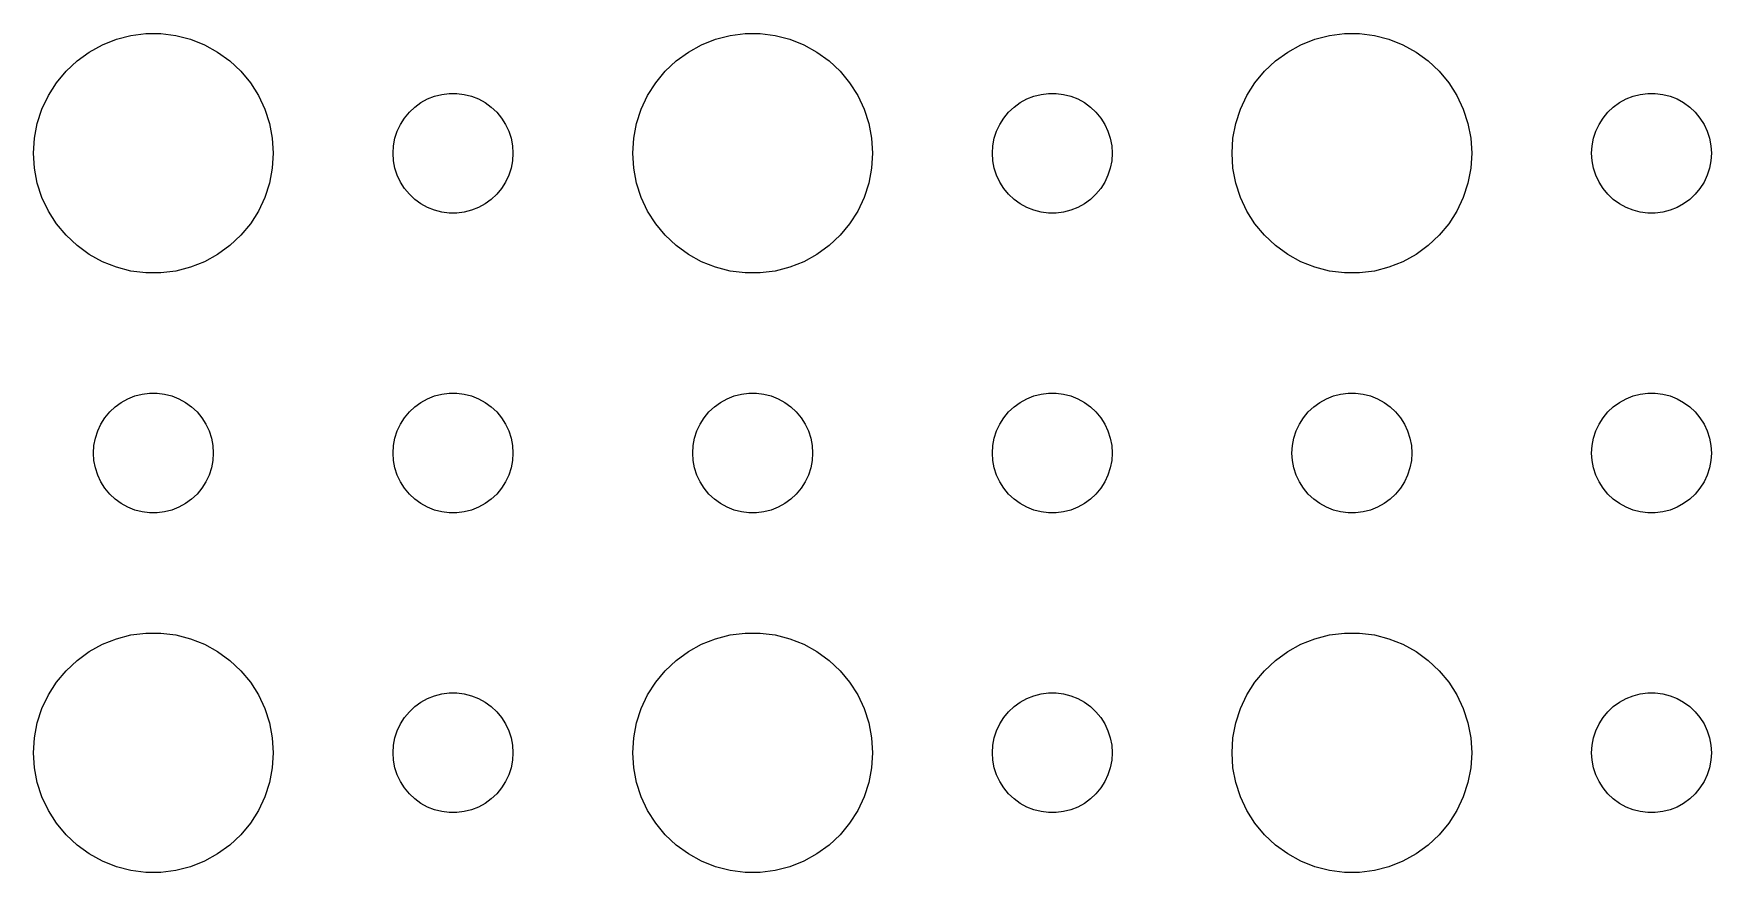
# Model space of a CAD drawing. Header units: metres. Extents: x -142 to 142, y -142 to 142.
# Drawn here: x 57 to 99, y -77.99 to -57.01 of the extents above; entities that cross this region are included whole.
import ezdxf

# ---------------------------------------------------------------- set-up
doc = ezdxf.new("R2010")
doc.units = ezdxf.units.M

msp = doc.modelspace()

# ---------------------------------------------------------------- linework, layer by layer
for p, q in [((59.0729, -57.1468), (59.4379, -57.0531)), ((59.4379, -57.0531), (59.8116, -57.0059)), ((59.8116, -57.0059), (60.1884, -57.0059)), ((60.1884, -57.0059), (60.5621, -57.0531)), ((60.5621, -57.0531), (60.927, -57.1468)), ((74.073, -57.1468), (74.4379, -57.0531)), ((74.4379, -57.0531), (74.8116, -57.0059)), ((74.8116, -57.0059), (75.1884, -57.0059)), ((75.1884, -57.0059), (75.5621, -57.0531)), ((75.5621, -57.0531), (75.927, -57.1468)), ((89.073, -57.1468), (89.4379, -57.0531)), ((89.4379, -57.0531), (89.8116, -57.0059)), ((89.8116, -57.0059), (90.1884, -57.0059)), ((90.1884, -57.0059), (90.5621, -57.0531)), ((90.5621, -57.0531), (90.927, -57.1468)), ((58.0877, -57.6885), (58.3925, -57.467)), ((58.3925, -57.467), (58.7227, -57.2855)), ((58.7227, -57.2855), (59.0729, -57.1468)), ((60.927, -57.1468), (61.2773, -57.2855)), ((61.2773, -57.2855), (61.6075, -57.467)), ((61.6075, -57.467), (61.9123, -57.6885)), ((73.0877, -57.6885), (73.3925, -57.467)), ((73.3925, -57.467), (73.7227, -57.2855)), ((73.7227, -57.2855), (74.073, -57.1468)), ((75.927, -57.1468), (76.2773, -57.2855)), ((76.2773, -57.2855), (76.6075, -57.467)), ((76.6075, -57.467), (76.9123, -57.6885)), ((88.0877, -57.6885), (88.3925, -57.467)), ((88.3925, -57.467), (88.7227, -57.2855)), ((88.7227, -57.2855), (89.073, -57.1468)), ((90.927, -57.1468), (91.2773, -57.2855)), ((91.2773, -57.2855), (91.6075, -57.467)), ((91.6075, -57.467), (91.9123, -57.6885)), ((57.5729, -58.2366), (57.8131, -57.9464)), ((57.8131, -57.9464), (58.0877, -57.6885)), ((61.9123, -57.6885), (62.1869, -57.9464)), ((62.1869, -57.9464), (62.427, -58.2366)), ((72.573, -58.2366), (72.8131, -57.9464)), ((72.8131, -57.9464), (73.0877, -57.6885)), ((76.9123, -57.6885), (77.1869, -57.9464)), ((77.1869, -57.9464), (77.427, -58.2366)), ((87.573, -58.2366), (87.8131, -57.9464)), ((87.8131, -57.9464), (88.0877, -57.6885)), ((91.9123, -57.6885), (92.1869, -57.9464)), ((92.1869, -57.9464), (92.427, -58.2366)), ((57.3711, -58.5547), (57.5729, -58.2366)), ((62.427, -58.2366), (62.6289, -58.5547)), ((72.3711, -58.5547), (72.573, -58.2366)), ((77.427, -58.2366), (77.6289, -58.5547)), ((87.3711, -58.5547), (87.573, -58.2366)), ((92.427, -58.2366), (92.6289, -58.5547)), ((57.2107, -58.8956), (57.3711, -58.5547)), ((62.6289, -58.5547), (62.7893, -58.8956)), ((66.5439, -58.8442), (66.6963, -58.7335)), ((66.6963, -58.7335), (66.8613, -58.6428)), ((66.8613, -58.6428), (67.0365, -58.5734)), ((67.0365, -58.5734), (67.2189, -58.5266)), ((67.2189, -58.5266), (67.4058, -58.503)), ((67.4058, -58.503), (67.5942, -58.503)), ((67.5942, -58.503), (67.7811, -58.5266)), ((67.7811, -58.5266), (67.9635, -58.5734)), ((67.9635, -58.5734), (68.1387, -58.6428)), ((68.1387, -58.6428), (68.3037, -58.7335)), ((68.3037, -58.7335), (68.4561, -58.8442)), ((72.2107, -58.8956), (72.3711, -58.5547)), ((77.6289, -58.5547), (77.7893, -58.8956)), ((81.5439, -58.8442), (81.6963, -58.7335)), ((81.6963, -58.7335), (81.8613, -58.6428)), ((81.8613, -58.6428), (82.0365, -58.5734)), ((82.0365, -58.5734), (82.2189, -58.5266)), ((82.2189, -58.5266), (82.4058, -58.503)), ((82.4058, -58.503), (82.5942, -58.503)), ((82.5942, -58.503), (82.7811, -58.5266)), ((82.7811, -58.5266), (82.9635, -58.5734)), ((82.9635, -58.5734), (83.1387, -58.6428)), ((83.1387, -58.6428), (83.3037, -58.7335)), ((83.3037, -58.7335), (83.4561, -58.8442)), ((87.2107, -58.8956), (87.3711, -58.5547)), ((92.6289, -58.5547), (92.7893, -58.8956)), ((96.5439, -58.8442), (96.6963, -58.7335)), ((96.6963, -58.7335), (96.8613, -58.6428)), ((96.8613, -58.6428), (97.0365, -58.5734)), ((97.0365, -58.5734), (97.2189, -58.5266)), ((97.2189, -58.5266), (97.4058, -58.503)), ((97.4058, -58.503), (97.5942, -58.503)), ((97.5942, -58.503), (97.7811, -58.5266)), ((97.7811, -58.5266), (97.9635, -58.5734)), ((97.9635, -58.5734), (98.1387, -58.6428)), ((98.1387, -58.6428), (98.3037, -58.7335)), ((98.3037, -58.7335), (98.4561, -58.8442)), ((57.0942, -59.2539), (57.2107, -58.8956)), ((62.7893, -58.8956), (62.9057, -59.2539)), ((66.1855, -59.2774), (66.2865, -59.1183)), ((66.2865, -59.1183), (66.4065, -58.9732)), ((66.4065, -58.9732), (66.5439, -58.8442)), ((68.4561, -58.8442), (68.5934, -58.9732)), ((68.5934, -58.9732), (68.7135, -59.1183)), ((68.7135, -59.1183), (68.8145, -59.2774)), ((72.0943, -59.2539), (72.2107, -58.8956)), ((77.7893, -58.8956), (77.9057, -59.2539)), ((81.1855, -59.2774), (81.2865, -59.1183)), ((81.2865, -59.1183), (81.4065, -58.9732)), ((81.4065, -58.9732), (81.5439, -58.8442)), ((83.4561, -58.8442), (83.5934, -58.9732)), ((83.5934, -58.9732), (83.7135, -59.1183)), ((83.7135, -59.1183), (83.8145, -59.2774)), ((87.0943, -59.2539), (87.2107, -58.8956)), ((92.7893, -58.8956), (92.9057, -59.2539)), ((96.1855, -59.2774), (96.2865, -59.1183)), ((96.2865, -59.1183), (96.4065, -58.9732)), ((96.4065, -58.9732), (96.5439, -58.8442)), ((98.4561, -58.8442), (98.5934, -58.9732)), ((98.5934, -58.9732), (98.7135, -59.1183)), ((98.7135, -59.1183), (98.8145, -59.2774)), ((57, -60), (57.0237, -59.624)), ((57.0237, -59.624), (57.0942, -59.2539)), ((62.9057, -59.2539), (62.9763, -59.624)), ((62.9763, -59.624), (63, -60)), ((66.0118, -59.812), (66.0471, -59.627)), ((66.0471, -59.627), (66.1053, -59.4478)), ((66.1053, -59.4478), (66.1855, -59.2774)), ((68.8145, -59.2774), (68.8947, -59.4478)), ((68.8947, -59.4478), (68.9529, -59.627)), ((68.9529, -59.627), (68.9882, -59.812)), ((72, -60), (72.0237, -59.624)), ((72.0237, -59.624), (72.0943, -59.2539)), ((77.9057, -59.2539), (77.9763, -59.624)), ((77.9763, -59.624), (78, -60)), ((81.0118, -59.812), (81.0471, -59.627)), ((81.0471, -59.627), (81.1053, -59.4478)), ((81.1053, -59.4478), (81.1855, -59.2774)), ((83.8145, -59.2774), (83.8947, -59.4478)), ((83.8947, -59.4478), (83.9529, -59.627)), ((83.9529, -59.627), (83.9882, -59.812)), ((87, -60), (87.0237, -59.624)), ((87.0237, -59.624), (87.0943, -59.2539)), ((92.9057, -59.2539), (92.9763, -59.624)), ((92.9763, -59.624), (93, -60)), ((96.0118, -59.812), (96.0471, -59.627)), ((96.0471, -59.627), (96.1053, -59.4478)), ((96.1053, -59.4478), (96.1855, -59.2774)), ((98.8145, -59.2774), (98.8947, -59.4478)), ((98.8947, -59.4478), (98.9529, -59.627)), ((98.9529, -59.627), (98.9882, -59.812)), ((57.0237, -60.376), (57, -60)), ((63, -60), (62.9763, -60.376)), ((66, -60), (66.0118, -59.812)), ((66.0118, -60.188), (66, -60)), ((68.9882, -59.812), (69, -60)), ((69, -60), (68.9882, -60.188)), ((72.0237, -60.376), (72, -60)), ((78, -60), (77.9763, -60.376)), ((81, -60), (81.0118, -59.812)), ((81.0118, -60.188), (81, -60)), ((83.9882, -59.812), (84, -60)), ((84, -60), (83.9882, -60.188)), ((87.0237, -60.376), (87, -60)), ((93, -60), (92.9763, -60.376)), ((96, -60), (96.0118, -59.812)), ((96.0118, -60.188), (96, -60)), ((98.9882, -59.812), (99, -60)), ((99, -60), (98.9882, -60.188)), ((57.0942, -60.7461), (57.0237, -60.376)), ((62.9763, -60.376), (62.9057, -60.7461)), ((66.0471, -60.373), (66.0118, -60.188)), ((66.1053, -60.5522), (66.0471, -60.373)), ((68.9529, -60.373), (68.8947, -60.5522)), ((68.9882, -60.188), (68.9529, -60.373)), ((72.0943, -60.7461), (72.0237, -60.376)), ((77.9763, -60.376), (77.9057, -60.7461)), ((81.0471, -60.373), (81.0118, -60.188)), ((81.1053, -60.5522), (81.0471, -60.373)), ((83.9529, -60.373), (83.8947, -60.5522)), ((83.9882, -60.188), (83.9529, -60.373)), ((87.0943, -60.7461), (87.0237, -60.376)), ((92.9763, -60.376), (92.9057, -60.7461)), ((96.0471, -60.373), (96.0118, -60.188)), ((96.1053, -60.5522), (96.0471, -60.373)), ((98.9529, -60.373), (98.8947, -60.5522)), ((98.9882, -60.188), (98.9529, -60.373)), ((57.2107, -61.1044), (57.0942, -60.7461)), ((62.9057, -60.7461), (62.7893, -61.1044)), ((66.1855, -60.7226), (66.1053, -60.5522)), ((66.2865, -60.8817), (66.1855, -60.7226)), ((66.4065, -61.0268), (66.2865, -60.8817)), ((68.7135, -60.8817), (68.5934, -61.0268)), ((68.8145, -60.7226), (68.7135, -60.8817)), ((68.8947, -60.5522), (68.8145, -60.7226)), ((72.2107, -61.1044), (72.0943, -60.7461)), ((77.9057, -60.7461), (77.7893, -61.1044)), ((81.1855, -60.7226), (81.1053, -60.5522)), ((81.2865, -60.8817), (81.1855, -60.7226)), ((81.4065, -61.0268), (81.2865, -60.8817)), ((83.7135, -60.8817), (83.5934, -61.0268)), ((83.8145, -60.7226), (83.7135, -60.8817)), ((83.8947, -60.5522), (83.8145, -60.7226)), ((87.2107, -61.1044), (87.0943, -60.7461)), ((92.9057, -60.7461), (92.7893, -61.1044)), ((96.1855, -60.7226), (96.1053, -60.5522)), ((96.2865, -60.8817), (96.1855, -60.7226)), ((96.4065, -61.0268), (96.2865, -60.8817)), ((98.7135, -60.8817), (98.5934, -61.0268)), ((98.8145, -60.7226), (98.7135, -60.8817)), ((98.8947, -60.5522), (98.8145, -60.7226)), ((57.3711, -61.4453), (57.2107, -61.1044)), ((62.7893, -61.1044), (62.6289, -61.4453)), ((66.5439, -61.1558), (66.4065, -61.0268)), ((66.6963, -61.2665), (66.5439, -61.1558)), ((66.8613, -61.3572), (66.6963, -61.2665)), ((68.3037, -61.2665), (68.1387, -61.3572)), ((68.4561, -61.1558), (68.3037, -61.2665)), ((68.5934, -61.0268), (68.4561, -61.1558)), ((72.3711, -61.4453), (72.2107, -61.1044)), ((77.7893, -61.1044), (77.6289, -61.4453)), ((81.5439, -61.1558), (81.4065, -61.0268)), ((81.6963, -61.2665), (81.5439, -61.1558)), ((81.8613, -61.3572), (81.6963, -61.2665)), ((83.3037, -61.2665), (83.1387, -61.3572)), ((83.4561, -61.1558), (83.3037, -61.2665)), ((83.5934, -61.0268), (83.4561, -61.1558)), ((87.3711, -61.4453), (87.2107, -61.1044)), ((92.7893, -61.1044), (92.6289, -61.4453)), ((96.5439, -61.1558), (96.4065, -61.0268)), ((96.6963, -61.2665), (96.5439, -61.1558)), ((96.8613, -61.3572), (96.6963, -61.2665)), ((98.3037, -61.2665), (98.1387, -61.3572)), ((98.4561, -61.1558), (98.3037, -61.2665)), ((98.5934, -61.0268), (98.4561, -61.1558)), ((57.5729, -61.7634), (57.3711, -61.4453)), ((62.6289, -61.4453), (62.427, -61.7634)), ((67.0365, -61.4266), (66.8613, -61.3572)), ((67.2189, -61.4734), (67.0365, -61.4266)), ((67.4058, -61.497), (67.2189, -61.4734)), ((67.5942, -61.497), (67.4058, -61.497)), ((67.7811, -61.4734), (67.5942, -61.497)), ((67.9635, -61.4266), (67.7811, -61.4734)), ((68.1387, -61.3572), (67.9635, -61.4266)), ((72.573, -61.7634), (72.3711, -61.4453)), ((77.6289, -61.4453), (77.427, -61.7634)), ((82.0365, -61.4266), (81.8613, -61.3572)), ((82.2189, -61.4734), (82.0365, -61.4266)), ((82.4058, -61.497), (82.2189, -61.4734)), ((82.5942, -61.497), (82.4058, -61.497)), ((82.7811, -61.4734), (82.5942, -61.497)), ((82.9635, -61.4266), (82.7811, -61.4734)), ((83.1387, -61.3572), (82.9635, -61.4266)), ((87.573, -61.7634), (87.3711, -61.4453)), ((92.6289, -61.4453), (92.427, -61.7634)), ((97.0365, -61.4266), (96.8613, -61.3572)), ((97.2189, -61.4734), (97.0365, -61.4266)), ((97.4058, -61.497), (97.2189, -61.4734)), ((97.5942, -61.497), (97.4058, -61.497)), ((97.7811, -61.4734), (97.5942, -61.497)), ((97.9635, -61.4266), (97.7811, -61.4734)), ((98.1387, -61.3572), (97.9635, -61.4266)), ((57.8131, -62.0536), (57.5729, -61.7634)), ((58.0877, -62.3115), (57.8131, -62.0536)), ((62.1869, -62.0536), (61.9123, -62.3115)), ((62.427, -61.7634), (62.1869, -62.0536)), ((72.8131, -62.0536), (72.573, -61.7634)), ((73.0877, -62.3115), (72.8131, -62.0536)), ((77.1869, -62.0536), (76.9123, -62.3115)), ((77.427, -61.7634), (77.1869, -62.0536)), ((87.8131, -62.0536), (87.573, -61.7634)), ((88.0877, -62.3115), (87.8131, -62.0536)), ((92.1869, -62.0536), (91.9123, -62.3115)), ((92.427, -61.7634), (92.1869, -62.0536)), ((58.3925, -62.533), (58.0877, -62.3115)), ((58.7227, -62.7145), (58.3925, -62.533)), ((61.6075, -62.533), (61.2773, -62.7145)), ((61.9123, -62.3115), (61.6075, -62.533)), ((73.3925, -62.533), (73.0877, -62.3115)), ((73.7227, -62.7145), (73.3925, -62.533)), ((76.6075, -62.533), (76.2773, -62.7145)), ((76.9123, -62.3115), (76.6075, -62.533)), ((88.3925, -62.533), (88.0877, -62.3115)), ((88.7227, -62.7145), (88.3925, -62.533)), ((91.6075, -62.533), (91.2773, -62.7145)), ((91.9123, -62.3115), (91.6075, -62.533)), ((59.0729, -62.8532), (58.7227, -62.7145)), ((59.4379, -62.9469), (59.0729, -62.8532)), ((59.8116, -62.9941), (59.4379, -62.9469)), ((60.1884, -62.9941), (59.8116, -62.9941)), ((60.5621, -62.9469), (60.1884, -62.9941)), ((60.927, -62.8532), (60.5621, -62.9469)), ((61.2773, -62.7145), (60.927, -62.8532)), ((74.073, -62.8532), (73.7227, -62.7145)), ((74.4379, -62.9469), (74.073, -62.8532)), ((74.8116, -62.9941), (74.4379, -62.9469)), ((75.1884, -62.9941), (74.8116, -62.9941)), ((75.5621, -62.9469), (75.1884, -62.9941)), ((75.927, -62.8532), (75.5621, -62.9469)), ((76.2773, -62.7145), (75.927, -62.8532)), ((89.073, -62.8532), (88.7227, -62.7145)), ((89.4379, -62.9469), (89.073, -62.8532)), ((89.8116, -62.9941), (89.4379, -62.9469)), ((90.1884, -62.9941), (89.8116, -62.9941)), ((90.5621, -62.9469), (90.1884, -62.9941)), ((90.927, -62.8532), (90.5621, -62.9469)), ((91.2773, -62.7145), (90.927, -62.8532)), ((58.9065, -66.4732), (59.0439, -66.3442)), ((59.0439, -66.3442), (59.1963, -66.2335)), ((59.1963, -66.2335), (59.3613, -66.1428)), ((59.3613, -66.1428), (59.5365, -66.0734)), ((59.5365, -66.0734), (59.7189, -66.0266)), ((59.7189, -66.0266), (59.9058, -66.003)), ((59.9058, -66.003), (60.0942, -66.003)), ((60.0942, -66.003), (60.2811, -66.0266)), ((60.2811, -66.0266), (60.4635, -66.0734)), ((60.4635, -66.0734), (60.6387, -66.1428)), ((60.6387, -66.1428), (60.8037, -66.2335)), ((60.8037, -66.2335), (60.9561, -66.3442)), ((60.9561, -66.3442), (61.0934, -66.4732)), ((66.4065, -66.4732), (66.5439, -66.3442)), ((66.5439, -66.3442), (66.6963, -66.2335)), ((66.6963, -66.2335), (66.8613, -66.1428)), ((66.8613, -66.1428), (67.0365, -66.0734)), ((67.0365, -66.0734), (67.2189, -66.0266)), ((67.2189, -66.0266), (67.4058, -66.003)), ((67.4058, -66.003), (67.5942, -66.003)), ((67.5942, -66.003), (67.7811, -66.0266)), ((67.7811, -66.0266), (67.9635, -66.0734)), ((67.9635, -66.0734), (68.1387, -66.1428)), ((68.1387, -66.1428), (68.3037, -66.2335)), ((68.3037, -66.2335), (68.4561, -66.3442)), ((68.4561, -66.3442), (68.5934, -66.4732)), ((73.9065, -66.4732), (74.0439, -66.3442)), ((74.0439, -66.3442), (74.1963, -66.2335)), ((74.1963, -66.2335), (74.3613, -66.1428)), ((74.3613, -66.1428), (74.5365, -66.0734)), ((74.5365, -66.0734), (74.7189, -66.0266)), ((74.7189, -66.0266), (74.9058, -66.003)), ((74.9058, -66.003), (75.0942, -66.003)), ((75.0942, -66.003), (75.2811, -66.0266)), ((75.2811, -66.0266), (75.4635, -66.0734)), ((75.4635, -66.0734), (75.6387, -66.1428)), ((75.6387, -66.1428), (75.8037, -66.2335)), ((75.8037, -66.2335), (75.9561, -66.3442)), ((75.9561, -66.3442), (76.0934, -66.4732)), ((81.4065, -66.4732), (81.5439, -66.3442)), ((81.5439, -66.3442), (81.6963, -66.2335)), ((81.6963, -66.2335), (81.8613, -66.1428)), ((81.8613, -66.1428), (82.0365, -66.0734)), ((82.0365, -66.0734), (82.2189, -66.0266)), ((82.2189, -66.0266), (82.4058, -66.003)), ((82.4058, -66.003), (82.5942, -66.003)), ((82.5942, -66.003), (82.7811, -66.0266)), ((82.7811, -66.0266), (82.9635, -66.0734)), ((82.9635, -66.0734), (83.1387, -66.1428)), ((83.1387, -66.1428), (83.3037, -66.2335)), ((83.3037, -66.2335), (83.4561, -66.3442)), ((83.4561, -66.3442), (83.5934, -66.4732)), ((88.9065, -66.4732), (89.0439, -66.3442)), ((89.0439, -66.3442), (89.1963, -66.2335)), ((89.1963, -66.2335), (89.3613, -66.1428)), ((89.3613, -66.1428), (89.5365, -66.0734)), ((89.5365, -66.0734), (89.7189, -66.0266)), ((89.7189, -66.0266), (89.9058, -66.003)), ((89.9058, -66.003), (90.0942, -66.003)), ((90.0942, -66.003), (90.2811, -66.0266)), ((90.2811, -66.0266), (90.4635, -66.0734)), ((90.4635, -66.0734), (90.6387, -66.1428)), ((90.6387, -66.1428), (90.8037, -66.2335)), ((90.8037, -66.2335), (90.9561, -66.3442)), ((90.9561, -66.3442), (91.0934, -66.4732)), ((96.4065, -66.4732), (96.5439, -66.3442)), ((96.5439, -66.3442), (96.6963, -66.2335)), ((96.6963, -66.2335), (96.8613, -66.1428)), ((96.8613, -66.1428), (97.0365, -66.0734)), ((97.0365, -66.0734), (97.2189, -66.0266)), ((97.2189, -66.0266), (97.4058, -66.003)), ((97.4058, -66.003), (97.5942, -66.003)), ((97.5942, -66.003), (97.7811, -66.0266)), ((97.7811, -66.0266), (97.9635, -66.0734)), ((97.9635, -66.0734), (98.1387, -66.1428)), ((98.1387, -66.1428), (98.3037, -66.2335)), ((98.3037, -66.2335), (98.4561, -66.3442)), ((98.4561, -66.3442), (98.5934, -66.4732)), ((58.6053, -66.9478), (58.6855, -66.7774)), ((58.6855, -66.7774), (58.7865, -66.6183)), ((58.7865, -66.6183), (58.9065, -66.4732)), ((61.0934, -66.4732), (61.2135, -66.6183)), ((61.2135, -66.6183), (61.3145, -66.7774)), ((61.3145, -66.7774), (61.3947, -66.9478)), ((66.1053, -66.9478), (66.1855, -66.7774)), ((66.1855, -66.7774), (66.2865, -66.6183)), ((66.2865, -66.6183), (66.4065, -66.4732)), ((68.5934, -66.4732), (68.7135, -66.6183)), ((68.7135, -66.6183), (68.8145, -66.7774)), ((68.8145, -66.7774), (68.8947, -66.9478)), ((73.6053, -66.9478), (73.6855, -66.7774)), ((73.6855, -66.7774), (73.7865, -66.6183)), ((73.7865, -66.6183), (73.9065, -66.4732)), ((76.0934, -66.4732), (76.2135, -66.6183)), ((76.2135, -66.6183), (76.3145, -66.7774)), ((76.3145, -66.7774), (76.3947, -66.9478)), ((81.1053, -66.9478), (81.1855, -66.7774)), ((81.1855, -66.7774), (81.2865, -66.6183)), ((81.2865, -66.6183), (81.4065, -66.4732)), ((83.5934, -66.4732), (83.7135, -66.6183)), ((83.7135, -66.6183), (83.8145, -66.7774)), ((83.8145, -66.7774), (83.8947, -66.9478)), ((88.6053, -66.9478), (88.6855, -66.7774)), ((88.6855, -66.7774), (88.7865, -66.6183)), ((88.7865, -66.6183), (88.9065, -66.4732)), ((91.0934, -66.4732), (91.2135, -66.6183)), ((91.2135, -66.6183), (91.3145, -66.7774)), ((91.3145, -66.7774), (91.3947, -66.9478)), ((96.1053, -66.9478), (96.1855, -66.7774)), ((96.1855, -66.7774), (96.2865, -66.6183)), ((96.2865, -66.6183), (96.4065, -66.4732)), ((98.5934, -66.4732), (98.7135, -66.6183)), ((98.7135, -66.6183), (98.8145, -66.7774)), ((98.8145, -66.7774), (98.8947, -66.9478)), ((58.5118, -67.312), (58.5471, -67.127)), ((58.5471, -67.127), (58.6053, -66.9478)), ((61.3947, -66.9478), (61.4529, -67.127)), ((61.4529, -67.127), (61.4882, -67.312)), ((66.0118, -67.312), (66.0471, -67.127)), ((66.0471, -67.127), (66.1053, -66.9478)), ((68.8947, -66.9478), (68.9529, -67.127)), ((68.9529, -67.127), (68.9882, -67.312)), ((73.5118, -67.312), (73.5471, -67.127)), ((73.5471, -67.127), (73.6053, -66.9478)), ((76.3947, -66.9478), (76.4529, -67.127)), ((76.4529, -67.127), (76.4882, -67.312)), ((81.0118, -67.312), (81.0471, -67.127)), ((81.0471, -67.127), (81.1053, -66.9478)), ((83.8947, -66.9478), (83.9529, -67.127)), ((83.9529, -67.127), (83.9882, -67.312)), ((88.5118, -67.312), (88.5471, -67.127)), ((88.5471, -67.127), (88.6053, -66.9478)), ((91.3947, -66.9478), (91.4529, -67.127)), ((91.4529, -67.127), (91.4882, -67.312)), ((96.0118, -67.312), (96.0471, -67.127)), ((96.0471, -67.127), (96.1053, -66.9478)), ((98.8947, -66.9478), (98.9529, -67.127)), ((98.9529, -67.127), (98.9882, -67.312)), ((58.5, -67.5), (58.5118, -67.312)), ((58.5118, -67.688), (58.5, -67.5)), ((61.4882, -67.312), (61.5, -67.5)), ((61.5, -67.5), (61.4882, -67.688)), ((66, -67.5), (66.0118, -67.312)), ((66.0118, -67.688), (66, -67.5)), ((68.9882, -67.312), (69, -67.5)), ((69, -67.5), (68.9882, -67.688)), ((73.5, -67.5), (73.5118, -67.312)), ((73.5118, -67.688), (73.5, -67.5)), ((76.4882, -67.312), (76.5, -67.5)), ((76.5, -67.5), (76.4882, -67.688)), ((81, -67.5), (81.0118, -67.312)), ((81.0118, -67.688), (81, -67.5)), ((83.9882, -67.312), (84, -67.5)), ((84, -67.5), (83.9882, -67.688)), ((88.5, -67.5), (88.5118, -67.312)), ((88.5118, -67.688), (88.5, -67.5)), ((91.4882, -67.312), (91.5, -67.5)), ((91.5, -67.5), (91.4882, -67.688)), ((96, -67.5), (96.0118, -67.312)), ((96.0118, -67.688), (96, -67.5)), ((98.9882, -67.312), (99, -67.5)), ((99, -67.5), (98.9882, -67.688)), ((58.5471, -67.873), (58.5118, -67.688)), ((58.6053, -68.0522), (58.5471, -67.873)), ((61.4529, -67.873), (61.3947, -68.0522)), ((61.4882, -67.688), (61.4529, -67.873)), ((66.0471, -67.873), (66.0118, -67.688)), ((66.1053, -68.0522), (66.0471, -67.873)), ((68.9529, -67.873), (68.8947, -68.0522)), ((68.9882, -67.688), (68.9529, -67.873)), ((73.5471, -67.873), (73.5118, -67.688)), ((73.6053, -68.0522), (73.5471, -67.873)), ((76.4529, -67.873), (76.3947, -68.0522)), ((76.4882, -67.688), (76.4529, -67.873)), ((81.0471, -67.873), (81.0118, -67.688)), ((81.1053, -68.0522), (81.0471, -67.873)), ((83.9529, -67.873), (83.8947, -68.0522)), ((83.9882, -67.688), (83.9529, -67.873)), ((88.5471, -67.873), (88.5118, -67.688)), ((88.6053, -68.0522), (88.5471, -67.873)), ((91.4529, -67.873), (91.3947, -68.0522)), ((91.4882, -67.688), (91.4529, -67.873)), ((96.0471, -67.873), (96.0118, -67.688)), ((96.1053, -68.0522), (96.0471, -67.873)), ((98.9529, -67.873), (98.8947, -68.0522)), ((98.9882, -67.688), (98.9529, -67.873)), ((58.6855, -68.2226), (58.6053, -68.0522)), ((58.7865, -68.3817), (58.6855, -68.2226)), ((58.9065, -68.5268), (58.7865, -68.3817)), ((61.2135, -68.3817), (61.0934, -68.5268)), ((61.3145, -68.2226), (61.2135, -68.3817)), ((61.3947, -68.0522), (61.3145, -68.2226)), ((66.1855, -68.2226), (66.1053, -68.0522)), ((66.2865, -68.3817), (66.1855, -68.2226)), ((66.4065, -68.5268), (66.2865, -68.3817)), ((68.7135, -68.3817), (68.5934, -68.5268)), ((68.8145, -68.2226), (68.7135, -68.3817)), ((68.8947, -68.0522), (68.8145, -68.2226)), ((73.6855, -68.2226), (73.6053, -68.0522)), ((73.7865, -68.3817), (73.6855, -68.2226)), ((73.9065, -68.5268), (73.7865, -68.3817)), ((76.2135, -68.3817), (76.0934, -68.5268)), ((76.3145, -68.2226), (76.2135, -68.3817)), ((76.3947, -68.0522), (76.3145, -68.2226)), ((81.1855, -68.2226), (81.1053, -68.0522)), ((81.2865, -68.3817), (81.1855, -68.2226)), ((81.4065, -68.5268), (81.2865, -68.3817)), ((83.7135, -68.3817), (83.5934, -68.5268)), ((83.8145, -68.2226), (83.7135, -68.3817)), ((83.8947, -68.0522), (83.8145, -68.2226)), ((88.6855, -68.2226), (88.6053, -68.0522)), ((88.7865, -68.3817), (88.6855, -68.2226)), ((88.9065, -68.5268), (88.7865, -68.3817)), ((91.2135, -68.3817), (91.0934, -68.5268)), ((91.3145, -68.2226), (91.2135, -68.3817)), ((91.3947, -68.0522), (91.3145, -68.2226)), ((96.1855, -68.2226), (96.1053, -68.0522)), ((96.2865, -68.3817), (96.1855, -68.2226)), ((96.4065, -68.5268), (96.2865, -68.3817)), ((98.7135, -68.3817), (98.5934, -68.5268)), ((98.8145, -68.2226), (98.7135, -68.3817)), ((98.8947, -68.0522), (98.8145, -68.2226)), ((59.0439, -68.6558), (58.9065, -68.5268)), ((59.1963, -68.7665), (59.0439, -68.6558)), ((59.3613, -68.8572), (59.1963, -68.7665)), ((59.5365, -68.9266), (59.3613, -68.8572)), ((60.6387, -68.8572), (60.4635, -68.9266)), ((60.8037, -68.7665), (60.6387, -68.8572)), ((60.9561, -68.6558), (60.8037, -68.7665)), ((61.0934, -68.5268), (60.9561, -68.6558)), ((66.5439, -68.6558), (66.4065, -68.5268)), ((66.6963, -68.7665), (66.5439, -68.6558)), ((66.8613, -68.8572), (66.6963, -68.7665)), ((67.0365, -68.9266), (66.8613, -68.8572)), ((68.1387, -68.8572), (67.9635, -68.9266)), ((68.3037, -68.7665), (68.1387, -68.8572)), ((68.4561, -68.6558), (68.3037, -68.7665)), ((68.5934, -68.5268), (68.4561, -68.6558)), ((74.0439, -68.6558), (73.9065, -68.5268)), ((74.1963, -68.7665), (74.0439, -68.6558)), ((74.3613, -68.8572), (74.1963, -68.7665)), ((74.5365, -68.9266), (74.3613, -68.8572)), ((75.6387, -68.8572), (75.4635, -68.9266)), ((75.8037, -68.7665), (75.6387, -68.8572)), ((75.9561, -68.6558), (75.8037, -68.7665)), ((76.0934, -68.5268), (75.9561, -68.6558)), ((81.5439, -68.6558), (81.4065, -68.5268)), ((81.6963, -68.7665), (81.5439, -68.6558)), ((81.8613, -68.8572), (81.6963, -68.7665)), ((82.0365, -68.9266), (81.8613, -68.8572)), ((83.1387, -68.8572), (82.9635, -68.9266)), ((83.3037, -68.7665), (83.1387, -68.8572)), ((83.4561, -68.6558), (83.3037, -68.7665)), ((83.5934, -68.5268), (83.4561, -68.6558)), ((89.0439, -68.6558), (88.9065, -68.5268)), ((89.1963, -68.7665), (89.0439, -68.6558)), ((89.3613, -68.8572), (89.1963, -68.7665)), ((89.5365, -68.9266), (89.3613, -68.8572)), ((90.6387, -68.8572), (90.4635, -68.9266)), ((90.8037, -68.7665), (90.6387, -68.8572)), ((90.9561, -68.6558), (90.8037, -68.7665)), ((91.0934, -68.5268), (90.9561, -68.6558)), ((96.5439, -68.6558), (96.4065, -68.5268)), ((96.6963, -68.7665), (96.5439, -68.6558)), ((96.8613, -68.8572), (96.6963, -68.7665)), ((97.0365, -68.9266), (96.8613, -68.8572)), ((98.1387, -68.8572), (97.9635, -68.9266)), ((98.3037, -68.7665), (98.1387, -68.8572)), ((98.4561, -68.6558), (98.3037, -68.7665)), ((98.5934, -68.5268), (98.4561, -68.6558)), ((59.7189, -68.9734), (59.5365, -68.9266)), ((59.9058, -68.997), (59.7189, -68.9734)), ((60.0942, -68.997), (59.9058, -68.997)), ((60.2811, -68.9734), (60.0942, -68.997)), ((60.4635, -68.9266), (60.2811, -68.9734)), ((67.2189, -68.9734), (67.0365, -68.9266)), ((67.4058, -68.997), (67.2189, -68.9734)), ((67.5942, -68.997), (67.4058, -68.997)), ((67.7811, -68.9734), (67.5942, -68.997)), ((67.9635, -68.9266), (67.7811, -68.9734)), ((74.7189, -68.9734), (74.5365, -68.9266)), ((74.9058, -68.997), (74.7189, -68.9734)), ((75.0942, -68.997), (74.9058, -68.997)), ((75.2811, -68.9734), (75.0942, -68.997)), ((75.4635, -68.9266), (75.2811, -68.9734)), ((82.2189, -68.9734), (82.0365, -68.9266)), ((82.4058, -68.997), (82.2189, -68.9734)), ((82.5942, -68.997), (82.4058, -68.997)), ((82.7811, -68.9734), (82.5942, -68.997)), ((82.9635, -68.9266), (82.7811, -68.9734)), ((89.7189, -68.9734), (89.5365, -68.9266)), ((89.9058, -68.997), (89.7189, -68.9734)), ((90.0942, -68.997), (89.9058, -68.997)), ((90.2811, -68.9734), (90.0942, -68.997)), ((90.4635, -68.9266), (90.2811, -68.9734)), ((97.2189, -68.9734), (97.0365, -68.9266)), ((97.4058, -68.997), (97.2189, -68.9734)), ((97.5942, -68.997), (97.4058, -68.997)), ((97.7811, -68.9734), (97.5942, -68.997)), ((97.9635, -68.9266), (97.7811, -68.9734)), ((58.7227, -72.2855), (59.0729, -72.1468)), ((59.0729, -72.1468), (59.4379, -72.0531)), ((59.4379, -72.0531), (59.8116, -72.0059)), ((59.8116, -72.0059), (60.1884, -72.0059)), ((60.1884, -72.0059), (60.5621, -72.0531)), ((60.5621, -72.0531), (60.927, -72.1468)), ((60.927, -72.1468), (61.2773, -72.2855)), ((73.7227, -72.2855), (74.073, -72.1468)), ((74.073, -72.1468), (74.4379, -72.0531)), ((74.4379, -72.0531), (74.8116, -72.0059)), ((74.8116, -72.0059), (75.1884, -72.0059)), ((75.1884, -72.0059), (75.5621, -72.0531)), ((75.5621, -72.0531), (75.927, -72.1468)), ((75.927, -72.1468), (76.2773, -72.2855)), ((88.7227, -72.2855), (89.073, -72.1468)), ((89.073, -72.1468), (89.4379, -72.0531)), ((89.4379, -72.0531), (89.8116, -72.0059)), ((89.8116, -72.0059), (90.1884, -72.0059)), ((90.1884, -72.0059), (90.5621, -72.0531)), ((90.5621, -72.0531), (90.927, -72.1468)), ((90.927, -72.1468), (91.2773, -72.2855)), ((58.0877, -72.6885), (58.3925, -72.467)), ((58.3925, -72.467), (58.7227, -72.2855)), ((61.2773, -72.2855), (61.6075, -72.467)), ((61.6075, -72.467), (61.9123, -72.6885)), ((73.0877, -72.6885), (73.3925, -72.467)), ((73.3925, -72.467), (73.7227, -72.2855)), ((76.2773, -72.2855), (76.6075, -72.467)), ((76.6075, -72.467), (76.9123, -72.6885)), ((88.0877, -72.6885), (88.3925, -72.467)), ((88.3925, -72.467), (88.7227, -72.2855)), ((91.2773, -72.2855), (91.6075, -72.467)), ((91.6075, -72.467), (91.9123, -72.6885)), ((57.5729, -73.2366), (57.8131, -72.9464)), ((57.8131, -72.9464), (58.0877, -72.6885)), ((61.9123, -72.6885), (62.1869, -72.9464)), ((62.1869, -72.9464), (62.427, -73.2366)), ((72.573, -73.2366), (72.8131, -72.9464)), ((72.8131, -72.9464), (73.0877, -72.6885)), ((76.9123, -72.6885), (77.1869, -72.9464)), ((77.1869, -72.9464), (77.427, -73.2366)), ((87.573, -73.2366), (87.8131, -72.9464)), ((87.8131, -72.9464), (88.0877, -72.6885)), ((91.9123, -72.6885), (92.1869, -72.9464)), ((92.1869, -72.9464), (92.427, -73.2366)), ((57.3711, -73.5547), (57.5729, -73.2366)), ((62.427, -73.2366), (62.6289, -73.5547)), ((72.3711, -73.5547), (72.573, -73.2366)), ((77.427, -73.2366), (77.6289, -73.5547)), ((87.3711, -73.5547), (87.573, -73.2366)), ((92.427, -73.2366), (92.6289, -73.5547)), ((57.0942, -74.2539), (57.2107, -73.8956)), ((57.2107, -73.8956), (57.3711, -73.5547)), ((62.6289, -73.5547), (62.7893, -73.8956)), ((62.7893, -73.8956), (62.9057, -74.2539)), ((66.4065, -73.9732), (66.5439, -73.8442)), ((66.5439, -73.8442), (66.6963, -73.7335)), ((66.6963, -73.7335), (66.8613, -73.6428)), ((66.8613, -73.6428), (67.0365, -73.5734)), ((67.0365, -73.5734), (67.2189, -73.5266)), ((67.2189, -73.5266), (67.4058, -73.503)), ((67.4058, -73.503), (67.5942, -73.503)), ((67.5942, -73.503), (67.7811, -73.5266)), ((67.7811, -73.5266), (67.9635, -73.5734)), ((67.9635, -73.5734), (68.1387, -73.6428)), ((68.1387, -73.6428), (68.3037, -73.7335)), ((68.3037, -73.7335), (68.4561, -73.8442)), ((68.4561, -73.8442), (68.5934, -73.9732)), ((72.0943, -74.2539), (72.2107, -73.8956)), ((72.2107, -73.8956), (72.3711, -73.5547)), ((77.6289, -73.5547), (77.7893, -73.8956)), ((77.7893, -73.8956), (77.9057, -74.2539)), ((81.4065, -73.9732), (81.5439, -73.8442)), ((81.5439, -73.8442), (81.6963, -73.7335)), ((81.6963, -73.7335), (81.8613, -73.6428)), ((81.8613, -73.6428), (82.0365, -73.5734)), ((82.0365, -73.5734), (82.2189, -73.5266)), ((82.2189, -73.5266), (82.4058, -73.503)), ((82.4058, -73.503), (82.5942, -73.503)), ((82.5942, -73.503), (82.7811, -73.5266)), ((82.7811, -73.5266), (82.9635, -73.5734)), ((82.9635, -73.5734), (83.1387, -73.6428)), ((83.1387, -73.6428), (83.3037, -73.7335)), ((83.3037, -73.7335), (83.4561, -73.8442)), ((83.4561, -73.8442), (83.5934, -73.9732)), ((87.0943, -74.2539), (87.2107, -73.8956)), ((87.2107, -73.8956), (87.3711, -73.5547)), ((92.6289, -73.5547), (92.7893, -73.8956)), ((92.7893, -73.8956), (92.9057, -74.2539)), ((96.4065, -73.9732), (96.5439, -73.8442)), ((96.5439, -73.8442), (96.6963, -73.7335)), ((96.6963, -73.7335), (96.8613, -73.6428)), ((96.8613, -73.6428), (97.0365, -73.5734)), ((97.0365, -73.5734), (97.2189, -73.5266)), ((97.2189, -73.5266), (97.4058, -73.503)), ((97.4058, -73.503), (97.5942, -73.503)), ((97.5942, -73.503), (97.7811, -73.5266)), ((97.7811, -73.5266), (97.9635, -73.5734)), ((97.9635, -73.5734), (98.1387, -73.6428)), ((98.1387, -73.6428), (98.3037, -73.7335)), ((98.3037, -73.7335), (98.4561, -73.8442)), ((98.4561, -73.8442), (98.5934, -73.9732)), ((57.0237, -74.624), (57.0942, -74.2539)), ((62.9057, -74.2539), (62.9763, -74.624)), ((66.1053, -74.4478), (66.1855, -74.2774)), ((66.1855, -74.2774), (66.2865, -74.1183)), ((66.2865, -74.1183), (66.4065, -73.9732)), ((68.5934, -73.9732), (68.7135, -74.1183)), ((68.7135, -74.1183), (68.8145, -74.2774)), ((68.8145, -74.2774), (68.8947, -74.4478)), ((72.0237, -74.624), (72.0943, -74.2539)), ((77.9057, -74.2539), (77.9763, -74.624)), ((81.1053, -74.4478), (81.1855, -74.2774)), ((81.1855, -74.2774), (81.2865, -74.1183)), ((81.2865, -74.1183), (81.4065, -73.9732)), ((83.5934, -73.9732), (83.7135, -74.1183)), ((83.7135, -74.1183), (83.8145, -74.2774)), ((83.8145, -74.2774), (83.8947, -74.4478)), ((87.0237, -74.624), (87.0943, -74.2539)), ((92.9057, -74.2539), (92.9763, -74.624)), ((96.1053, -74.4478), (96.1855, -74.2774)), ((96.1855, -74.2774), (96.2865, -74.1183)), ((96.2865, -74.1183), (96.4065, -73.9732)), ((98.5934, -73.9732), (98.7135, -74.1183)), ((98.7135, -74.1183), (98.8145, -74.2774)), ((98.8145, -74.2774), (98.8947, -74.4478)), ((57, -75), (57.0237, -74.624)), ((62.9763, -74.624), (63, -75)), ((66.0118, -74.812), (66.0471, -74.627)), ((66.0471, -74.627), (66.1053, -74.4478)), ((68.8947, -74.4478), (68.9529, -74.627)), ((68.9529, -74.627), (68.9882, -74.812)), ((72, -75), (72.0237, -74.624)), ((77.9763, -74.624), (78, -75)), ((81.0118, -74.812), (81.0471, -74.627)), ((81.0471, -74.627), (81.1053, -74.4478)), ((83.8947, -74.4478), (83.9529, -74.627)), ((83.9529, -74.627), (83.9882, -74.812)), ((87, -75), (87.0237, -74.624)), ((92.9763, -74.624), (93, -75)), ((96.0118, -74.812), (96.0471, -74.627)), ((96.0471, -74.627), (96.1053, -74.4478)), ((98.8947, -74.4478), (98.9529, -74.627)), ((98.9529, -74.627), (98.9882, -74.812)), ((57.0237, -75.376), (57, -75)), ((63, -75), (62.9763, -75.376)), ((66, -75), (66.0118, -74.812)), ((66.0118, -75.188), (66, -75)), ((68.9882, -74.812), (69, -75)), ((69, -75), (68.9882, -75.188)), ((72.0237, -75.376), (72, -75)), ((78, -75), (77.9763, -75.376)), ((81, -75), (81.0118, -74.812)), ((81.0118, -75.188), (81, -75)), ((83.9882, -74.812), (84, -75)), ((84, -75), (83.9882, -75.188)), ((87.0237, -75.376), (87, -75)), ((93, -75), (92.9763, -75.376)), ((96, -75), (96.0118, -74.812)), ((96.0118, -75.188), (96, -75)), ((98.9882, -74.812), (99, -75)), ((99, -75), (98.9882, -75.188)), ((57.0942, -75.7461), (57.0237, -75.376)), ((62.9763, -75.376), (62.9057, -75.7461)), ((66.0471, -75.373), (66.0118, -75.188)), ((66.1053, -75.5522), (66.0471, -75.373)), ((66.1855, -75.7226), (66.1053, -75.5522)), ((68.8947, -75.5522), (68.8145, -75.7226)), ((68.9529, -75.373), (68.8947, -75.5522)), ((68.9882, -75.188), (68.9529, -75.373)), ((72.0943, -75.7461), (72.0237, -75.376)), ((77.9763, -75.376), (77.9057, -75.7461)), ((81.0471, -75.373), (81.0118, -75.188)), ((81.1053, -75.5522), (81.0471, -75.373)), ((81.1855, -75.7226), (81.1053, -75.5522)), ((83.8947, -75.5522), (83.8145, -75.7226)), ((83.9529, -75.373), (83.8947, -75.5522)), ((83.9882, -75.188), (83.9529, -75.373)), ((87.0943, -75.7461), (87.0237, -75.376)), ((92.9763, -75.376), (92.9057, -75.7461)), ((96.0471, -75.373), (96.0118, -75.188)), ((96.1053, -75.5522), (96.0471, -75.373)), ((96.1855, -75.7226), (96.1053, -75.5522)), ((98.8947, -75.5522), (98.8145, -75.7226)), ((98.9529, -75.373), (98.8947, -75.5522)), ((98.9882, -75.188), (98.9529, -75.373)), ((57.2107, -76.1044), (57.0942, -75.7461)), ((62.9057, -75.7461), (62.7893, -76.1044)), ((66.2865, -75.8817), (66.1855, -75.7226)), ((66.4065, -76.0268), (66.2865, -75.8817)), ((68.7135, -75.8817), (68.5934, -76.0268)), ((68.8145, -75.7226), (68.7135, -75.8817)), ((72.2107, -76.1044), (72.0943, -75.7461)), ((77.9057, -75.7461), (77.7893, -76.1044)), ((81.2865, -75.8817), (81.1855, -75.7226)), ((81.4065, -76.0268), (81.2865, -75.8817)), ((83.7135, -75.8817), (83.5934, -76.0268)), ((83.8145, -75.7226), (83.7135, -75.8817)), ((87.2107, -76.1044), (87.0943, -75.7461)), ((92.9057, -75.7461), (92.7893, -76.1044)), ((96.2865, -75.8817), (96.1855, -75.7226)), ((96.4065, -76.0268), (96.2865, -75.8817)), ((98.7135, -75.8817), (98.5934, -76.0268)), ((98.8145, -75.7226), (98.7135, -75.8817)), ((57.3711, -76.4453), (57.2107, -76.1044)), ((62.7893, -76.1044), (62.6289, -76.4453)), ((66.5439, -76.1558), (66.4065, -76.0268)), ((66.6963, -76.2665), (66.5439, -76.1558)), ((66.8613, -76.3572), (66.6963, -76.2665)), ((67.0365, -76.4266), (66.8613, -76.3572)), ((67.2189, -76.4734), (67.0365, -76.4266)), ((67.9635, -76.4266), (67.7811, -76.4734)), ((68.1387, -76.3572), (67.9635, -76.4266)), ((68.3037, -76.2665), (68.1387, -76.3572)), ((68.4561, -76.1558), (68.3037, -76.2665)), ((68.5934, -76.0268), (68.4561, -76.1558)), ((72.3711, -76.4453), (72.2107, -76.1044)), ((77.7893, -76.1044), (77.6289, -76.4453)), ((81.5439, -76.1558), (81.4065, -76.0268)), ((81.6963, -76.2665), (81.5439, -76.1558)), ((81.8613, -76.3572), (81.6963, -76.2665)), ((82.0365, -76.4266), (81.8613, -76.3572)), ((82.2189, -76.4734), (82.0365, -76.4266)), ((82.9635, -76.4266), (82.7811, -76.4734)), ((83.1387, -76.3572), (82.9635, -76.4266)), ((83.3037, -76.2665), (83.1387, -76.3572)), ((83.4561, -76.1558), (83.3037, -76.2665)), ((83.5934, -76.0268), (83.4561, -76.1558)), ((87.3711, -76.4453), (87.2107, -76.1044)), ((92.7893, -76.1044), (92.6289, -76.4453)), ((96.5439, -76.1558), (96.4065, -76.0268)), ((96.6963, -76.2665), (96.5439, -76.1558)), ((96.8613, -76.3572), (96.6963, -76.2665)), ((97.0365, -76.4266), (96.8613, -76.3572)), ((97.2189, -76.4734), (97.0365, -76.4266)), ((97.9635, -76.4266), (97.7811, -76.4734)), ((98.1387, -76.3572), (97.9635, -76.4266)), ((98.3037, -76.2665), (98.1387, -76.3572)), ((98.4561, -76.1558), (98.3037, -76.2665)), ((98.5934, -76.0268), (98.4561, -76.1558)), ((57.5729, -76.7634), (57.3711, -76.4453)), ((57.8131, -77.0536), (57.5729, -76.7634)), ((62.427, -76.7634), (62.1869, -77.0536)), ((62.6289, -76.4453), (62.427, -76.7634)), ((67.4058, -76.497), (67.2189, -76.4734)), ((67.5942, -76.497), (67.4058, -76.497)), ((67.7811, -76.4734), (67.5942, -76.497)), ((72.573, -76.7634), (72.3711, -76.4453)), ((72.8131, -77.0536), (72.573, -76.7634)), ((77.427, -76.7634), (77.1869, -77.0536)), ((77.6289, -76.4453), (77.427, -76.7634)), ((82.4058, -76.497), (82.2189, -76.4734)), ((82.5942, -76.497), (82.4058, -76.497)), ((82.7811, -76.4734), (82.5942, -76.497)), ((87.573, -76.7634), (87.3711, -76.4453)), ((87.8131, -77.0536), (87.573, -76.7634)), ((92.427, -76.7634), (92.1869, -77.0536)), ((92.6289, -76.4453), (92.427, -76.7634)), ((97.4058, -76.497), (97.2189, -76.4734)), ((97.5942, -76.497), (97.4058, -76.497)), ((97.7811, -76.4734), (97.5942, -76.497)), ((58.0877, -77.3115), (57.8131, -77.0536)), ((62.1869, -77.0536), (61.9123, -77.3115)), ((73.0877, -77.3115), (72.8131, -77.0536)), ((77.1869, -77.0536), (76.9123, -77.3115)), ((88.0877, -77.3115), (87.8131, -77.0536)), ((92.1869, -77.0536), (91.9123, -77.3115)), ((58.3925, -77.533), (58.0877, -77.3115)), ((58.7227, -77.7145), (58.3925, -77.533)), ((61.6075, -77.533), (61.2773, -77.7145)), ((61.9123, -77.3115), (61.6075, -77.533)), ((73.3925, -77.533), (73.0877, -77.3115)), ((73.7227, -77.7145), (73.3925, -77.533)), ((76.6075, -77.533), (76.2773, -77.7145)), ((76.9123, -77.3115), (76.6075, -77.533)), ((88.3925, -77.533), (88.0877, -77.3115)), ((88.7227, -77.7145), (88.3925, -77.533)), ((91.6075, -77.533), (91.2773, -77.7145)), ((91.9123, -77.3115), (91.6075, -77.533)), ((59.0729, -77.8532), (58.7227, -77.7145)), ((59.4379, -77.9469), (59.0729, -77.8532)), ((59.8116, -77.9941), (59.4379, -77.9469)), ((60.1884, -77.9941), (59.8116, -77.9941)), ((60.5621, -77.9469), (60.1884, -77.9941)), ((60.927, -77.8532), (60.5621, -77.9469)), ((61.2773, -77.7145), (60.927, -77.8532)), ((74.073, -77.8532), (73.7227, -77.7145)), ((74.4379, -77.9469), (74.073, -77.8532)), ((74.8116, -77.9941), (74.4379, -77.9469)), ((75.1884, -77.9941), (74.8116, -77.9941)), ((75.5621, -77.9469), (75.1884, -77.9941)), ((75.927, -77.8532), (75.5621, -77.9469)), ((76.2773, -77.7145), (75.927, -77.8532)), ((89.073, -77.8532), (88.7227, -77.7145)), ((89.4379, -77.9469), (89.073, -77.8532)), ((89.8116, -77.9941), (89.4379, -77.9469)), ((90.1884, -77.9941), (89.8116, -77.9941)), ((90.5621, -77.9469), (90.1884, -77.9941)), ((90.927, -77.8532), (90.5621, -77.9469)), ((91.2773, -77.7145), (90.927, -77.8532))]:
    msp.add_line(p, q)

doc.saveas('drawing.dxf')
